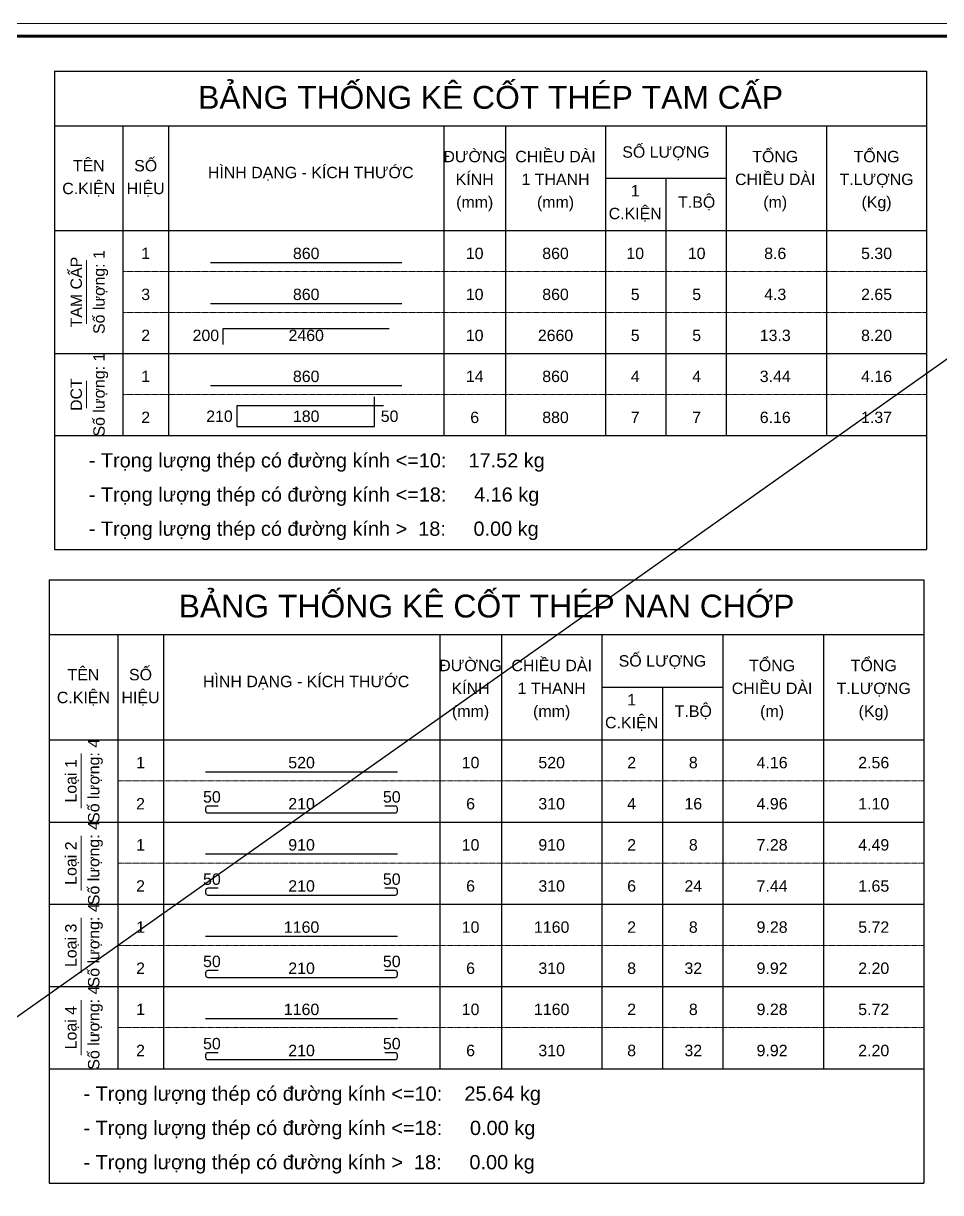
# Model space of a CAD drawing. Header units: millimetres. Extents: x -211129 to 461116, y -574633 to 115.
# Drawn here: x 395368 to 405440, y -544525 to -531691 of the extents above; entities that cross this region are included whole.
import ezdxf
from ezdxf.enums import TextEntityAlignment as Align

# ---------------------------------------------------------------- set-up
doc = ezdxf.new("R2010")
doc.units = ezdxf.units.MM
doc.header["$MEASUREMENT"] = 0
doc.linetypes.add('HIDDEN', pattern=[0.375, 0.25, -0.125])
doc.layers.get('Defpoints').update_dxf_attribs({"color": 1})
doc.layers.add('KCS_Plotter', color=11, linetype='Continuous', plot=False)
for name, color, linetype, lineweight in [('Khungten_LCDI', 7, 'Continuous', 5), ('LC MANH DUT', 35, 'HIDDEN', 5), ('LC Net dam 1', 30, 'Continuous', 30), ('LC Net thay', 63, 'Continuous', 25), ('LC Text1', 3, 'Continuous', 20)]:
    doc.layers.add(name, color=color, linetype=linetype, lineweight=lineweight)
doc.styles.add('Hoa', font='micross.ttf')
doc.styles.add('Khungten', font='VHAVAN.TTF', dxfattribs={"width": 0.9, "height": 5000})
doc.styles.add('LC 1', font='VHAVANB.TTF')
doc.styles.add('Thuong', font='micross.ttf')
doc.styles.add('Title', font='VHBLACK.TTF', dxfattribs={"width": 0.8})

# ---------------------------------------------------------------- blocks, each defined once
blk = doc.blocks.new('lcdi fix')
at = {"layer": 'Defpoints', "lineweight": 0}
blk.add_lwpolyline([(-1200, -14850), (-1200, 14850), (40800, 14850), (40800, -14850)], close=True, dxfattribs=at)
at = {"layer": 'Khungten_LCDI', "color": 5, "lineweight": 60}
blk.add_lwpolyline([(0, -14650), (0, 14650), (40600, 14650), (40600, -14650)], close=True, dxfattribs=at)
at = {"color": 7, "style": 'Khungten', "width": 0.8}
for tag, p in [('REVISION', (39499, -10746)), ('NGAYHT', (39546, -11609))]:
    blk.add_attdef(tag, text='', height=200, dxfattribs=at).set_placement(p, align=Align.CENTER)
at = {"layer": 'LC Text1', "color": 3, "style": 'LC 1', "width": 1.834006}
for tag, p, p2 in [('TENBANVE1', (36913, -8886), (40339, -8886)), ('TENBANVE2', (36913, -9562), (40339, -9562))]:
    blk.add_attdef(tag, text='', height=250, dxfattribs=at).set_placement(p, p2, align=Align.FIT)
at = {"layer": 'LC Text1', "style": 'Title', "width": 0.7}
blk.add_attdef('SOBANVE', text='', height=250, dxfattribs=at).set_placement((39562, -13896), align=Align.CENTER)

msp = doc.modelspace()

# ---------------------------------------------------------------- linework, layer by layer
at = {"layer": 'KCS_Plotter', "ltscale": 250}
msp.add_line((381316.3, -552481.2), (410716.3, -531691.2), dxfattribs=at)
at = {"layer": 'LC MANH DUT'}
for p, q in [((396461.4, -534415.6), (405286.4, -534415.6)), ((396461.4, -534865.6), (405286.4, -534865.6)), ((396461.4, -535315.6), (405286.4, -535315.6)), ((396461.4, -535765.6), (405286.4, -535765.6)), ((396461.4, -536215.6), (405286.4, -536215.6)), ((396403.9, -540005.6), (405257.2, -540005.6)), ((396403.9, -540457.1), (405257.2, -540457.1)), ((396403.9, -540908.5), (405257.2, -540908.5)), ((396403.9, -541359.9), (405257.2, -541359.9)), ((396403.9, -541811.4), (405257.2, -541811.4)), ((396403.9, -542262.8), (405257.2, -542262.8)), ((396403.9, -542714.3), (405257.2, -542714.3)), ((396403.9, -543165.7), (405257.2, -543165.7))]:
    msp.add_line(p, q, dxfattribs=at)
at = {"layer": 'LC Net dam 1'}
for points in [[(397423.9, -534315.6), (399523.9, -534315.6)], [(397423.9, -534765.6), (399523.9, -534765.6)], [(397561.4, -535215.6), (397561.4, -535040.6), (399386.4, -535040.6)], [(397423.9, -535665.6), (399523.9, -535665.6)], [(399323.9, -535890.6), (397711.4, -535890.6), (397711.4, -536115.6), (399223.9, -536115.6), (399223.9, -535790.6)], [(397369.5, -539905.3), (399476.2, -539905.3)], [(397369.5, -540808.2), (399476.2, -540808.2)], [(397369.5, -541711.1), (399476.2, -541711.1)], [(397369.5, -542613.9), (399476.2, -542613.9)]]:
    msp.add_lwpolyline(points, dxfattribs=at)
for points in [[(397507.4, -540281.5), (397394.6, -540281.5, 0.4142136), (397369.5, -540306.6), (397369.5, -540331.7, 0.4142136), (397394.6, -540356.7), (399451.1, -540356.7, 0.4142136), (399476.2, -540331.7), (399476.2, -540306.6, 0.4142136), (399451.1, -540281.5), (399338.3, -540281.5)], [(397507.4, -541184.4), (397394.6, -541184.4, 0.4142136), (397369.5, -541209.5), (397369.5, -541234.5, 0.4142136), (397394.6, -541259.6), (399451.1, -541259.6, 0.4142136), (399476.2, -541234.5), (399476.2, -541209.5, 0.4142136), (399451.1, -541184.4), (399338.3, -541184.4)], [(397507.4, -542087.3), (397394.6, -542087.3, 0.4142136), (397369.5, -542112.3), (397369.5, -542137.4, 0.4142136), (397394.6, -542162.5), (399451.1, -542162.5, 0.4142136), (399476.2, -542137.4), (399476.2, -542112.3, 0.4142136), (399451.1, -542087.3), (399338.3, -542087.3)], [(397507.4, -542990.1), (397394.6, -542990.1, 0.4142136), (397369.5, -543015.2), (397369.5, -543040.3, 0.4142136), (397394.6, -543065.4), (399451.1, -543065.4, 0.4142136), (399476.2, -543040.3), (399476.2, -543015.2, 0.4142136), (399451.1, -542990.1), (399338.3, -542990.1)]]:
    msp.add_lwpolyline(points, format="xyb", dxfattribs=at)
at = {"layer": 'LC Net thay'}
for p, q in [((395711.4, -532215.6), (405286.4, -532215.6)), ((395711.4, -532215.6), (395711.4, -537465.6)), ((405286.4, -532215.6), (405286.4, -537465.6)), ((395711.4, -532815.6), (405286.4, -532815.6)), ((396461.4, -532815.6), (396461.4, -536215.6)), ((396961.4, -532815.6), (396961.4, -536215.6)), ((399986.4, -532815.6), (399986.4, -536215.6)), ((400661.4, -532815.6), (400661.4, -536215.6)), ((401761.4, -532815.6), (401761.4, -536215.6)), ((403086.4, -532815.6), (403086.4, -536215.6)), ((404186.4, -532815.6), (404186.4, -536215.6)), ((401761.4, -533390.6), (403086.4, -533390.6)), ((402423.9, -533390.6), (402423.9, -536215.6)), ((395711.4, -533965.6), (405286.4, -533965.6)), ((395711.4, -535315.6), (405286.4, -535315.6)), ((395711.4, -536215.6), (405286.4, -536215.6)), ((395711.4, -536215.6), (405286.4, -536215.6)), ((395711.4, -537465.6), (405286.4, -537465.6)), ((395651.5, -537798.6), (405257.2, -537798.6)), ((395651.5, -537798.6), (395651.5, -544419.7)), ((405257.2, -537798.6), (405257.2, -544419.7)), ((395651.5, -538400.5), (405257.2, -538400.5)), ((396403.9, -538400.5), (396403.9, -543165.7)), ((396905.5, -538400.5), (396905.5, -543165.7)), ((399940.2, -538400.5), (399940.2, -543165.7)), ((400617.4, -538400.5), (400617.4, -543165.7)), ((401720.9, -538400.5), (401720.9, -543165.7)), ((403050.1, -538400.5), (403050.1, -543165.7)), ((404153.6, -538400.5), (404153.6, -543165.7)), ((401720.9, -538977.3), (403050.1, -538977.3)), ((402385.5, -538977.3), (402385.5, -543165.7)), ((395651.5, -539554.2), (405257.2, -539554.2)), ((395651.5, -540457.1), (405257.2, -540457.1)), ((395651.5, -541359.9), (405257.2, -541359.9)), ((395651.5, -542262.8), (405257.2, -542262.8)), ((395651.5, -543165.7), (405257.2, -543165.7)), ((395651.5, -543165.7), (405257.2, -543165.7)), ((395651.5, -544419.7), (405257.2, -544419.7))]:
    msp.add_line(p, q, dxfattribs=at)
at = {"layer": 'LC Text1'}
for p, q in [((396061.4, -534990.6), (396061.4, -534290.6)), ((396061.4, -535915.6), (396061.4, -535615.6)), ((396002.6, -540306.6), (396002.6, -539704.7)), ((396002.6, -541209.5), (396002.6, -540607.5)), ((396002.6, -542112.3), (396002.6, -541510.4)), ((396002.6, -543015.2), (396002.6, -542413.3))]:
    msp.add_line(p, q, dxfattribs=at)

# ---------------------------------------------------------------- block references
at = {"layer": 'LC Net thay', "xscale": 0.7, "yscale": 0.7, "zscale": 0.7}
msp.add_blockref('lcdi fix', (382156.3, -542086.2), dxfattribs=at)

# ---------------------------------------------------------------- texts
at = {"layer": 'LC Text1', "color": 4, "style": 'Hoa'}
for s, height, p in [('BẢNG THỐNG KÊ CỐT THÉP TAM CẤP', 250, (400498.9, -532628.1)), ('BẢNG THỐNG KÊ CỐT THÉP NAN CHỚP', 250.8, (400454.3, -538212.4))]:
    msp.add_text(s, height=height, dxfattribs=at).set_placement(p, align=Align.CENTER)
at = {"layer": 'LC Text1'}
for s, height, style, p in [('ĐƯỜNG', 125, 'Hoa', (400323.9, -533215.6)), ('CHIỀU DÀI', 125, 'Hoa', (401211.4, -533215.6)), ('SỐ LƯỢNG', 125, 'Hoa', (402423.9, -533165.6)), ('TỔNG', 125, 'Hoa', (403623.9, -533215.6)), ('TỔNG', 125, 'Hoa', (404736.4, -533215.6)), ('TÊN', 125, 'Hoa', (396086.4, -533315.6)), ('SỐ', 125, 'Hoa', (396711.4, -533315.6)), ('HÌNH DẠNG - KÍCH THƯỚC', 125, 'Hoa', (398523.9, -533390.6)), ('KÍNH', 125, 'Hoa', (400323.9, -533465.6)), ('1 THANH', 125, 'Hoa', (401211.4, -533465.6)), ('CHIỀU DÀI', 125, 'Hoa', (403623.9, -533465.6)), ('T.LƯỢNG', 125, 'Hoa', (404736.4, -533465.6)), ('C.KIỆN', 125, 'Hoa', (396086.4, -533565.6)), ('HIỆU', 125, 'Hoa', (396711.4, -533565.6)), ('1', 125, 'Hoa', (402086.4, -533590.6)), ('(mm)', 125, 'Thuong', (400323.9, -533715.6)), ('(mm)', 125, 'Thuong', (401211.4, -533715.6)), ('T.BỘ', 125, 'Hoa', (402761.4, -533715.6)), ('(m)', 125, 'Thuong', (403623.9, -533715.6)), ('(Kg)', 125, 'Thuong', (404736.4, -533715.6)), ('C.KIỆN', 125, 'Hoa', (402086.4, -533840.6)), ('SỐ LƯỢNG', 125.4, 'Hoa', (402385.5, -538751.6)), ('TÊN', 125.4, 'Hoa', (396027.7, -538902.1)), ('SỐ', 125.4, 'Hoa', (396654.7, -538902.1)), ('ĐƯỜNG', 125.4, 'Hoa', (400278.8, -538801.8)), ('CHIỀU DÀI', 125.4, 'Hoa', (401169.1, -538801.8)), ('TỔNG', 125.4, 'Hoa', (403589.3, -538801.8)), ('TỔNG', 125.4, 'Hoa', (404705.4, -538801.8)), ('HÌNH DẠNG - KÍCH THƯỚC', 125.4, 'Hoa', (398473, -538977.3)), ('KÍNH', 125.4, 'Hoa', (400278.8, -539052.6)), ('CHIỀU DÀI', 125.4, 'Hoa', (403589.3, -539052.6)), ('C.KIỆN', 125.4, 'Hoa', (396027.7, -539152.9)), ('HIỆU', 125.4, 'Hoa', (396654.7, -539152.9)), ('1 THANH', 125.4, 'Hoa', (401169.1, -539052.6)), ('T.LƯỢNG', 125.4, 'Hoa', (404705.4, -539052.6)), ('1', 125.4, 'Hoa', (402046.9, -539178)), ('T.BỘ', 125.4, 'Hoa', (402724.1, -539303.4)), ('(mm)', 125.4, 'Thuong', (400278.8, -539303.4)), ('(mm)', 125.4, 'Thuong', (401169.1, -539303.4)), ('C.KIỆN', 125.4, 'Hoa', (402046.9, -539428.8)), ('(m)', 125.4, 'Thuong', (403589.3, -539303.4)), ('(Kg)', 125.4, 'Thuong', (404705.4, -539303.4))]:
    msp.add_text(s, height=height, dxfattribs=dict(at, style=style)).set_placement(p, align=Align.CENTER)
at = {"layer": 'LC Text1', "style": 'Hoa'}
for s, height, p in [('TAM CẤP', 125, (396011.4, -534640.6)), ('Số lượng: 1', 125, (396261.4, -534640.6)), ('Số lượng: 1', 125, (396261.4, -535765.6)), ('DCT', 125, (396011.4, -535765.6)), ('Số lượng: 4', 125.4, (396203.3, -540005.6)), ('Loại 1', 125.4, (395952.5, -540005.6)), ('Số lượng: 4', 125.4, (396203.3, -540908.5)), ('Loại 2', 125.4, (395952.5, -540908.5)), ('Số lượng: 4', 125.4, (396203.3, -541811.4)), ('Loại 3', 125.4, (395952.5, -541811.4)), ('Số lượng: 4', 125.4, (396203.3, -542714.3)), ('Loại 4', 125.4, (395952.5, -542714.3))]:
    msp.add_text(s, height=height, rotation=90.00021, dxfattribs=at).set_placement(p, align=Align.CENTER)
for s, height, p in [('1', 125, (396711.4, -534315.6)), ('860', 125, (398473.9, -534315.6)), ('10', 125, (400323.9, -534315.6)), ('860', 125, (401211.4, -534315.6)), ('10', 125, (402086.4, -534315.6)), ('10', 125, (402761.4, -534315.6)), ('8.6', 125, (403623.9, -534315.6)), ('5.30', 125, (404736.4, -534315.6)), ('3', 125, (396711.4, -534765.6)), ('860', 125, (398473.9, -534765.6)), ('10', 125, (400323.9, -534765.6)), ('860', 125, (401211.4, -534765.6)), ('5', 125, (402086.4, -534765.6)), ('5', 125, (402761.4, -534765.6)), ('4.3', 125, (403623.9, -534765.6)), ('2.65', 125, (404736.4, -534765.6)), ('2', 125, (396711.4, -535215.6)), ('2460', 125, (398473.9, -535215.6)), ('10', 125, (400323.9, -535215.6)), ('1', 125, (396711.4, -535665.6)), ('860', 125, (398473.9, -535665.6)), ('14', 125, (400323.9, -535665.6)), ('860', 125, (401211.4, -535665.6)), ('4', 125, (402086.4, -535665.6)), ('4', 125, (402761.4, -535665.6)), ('3.44', 125, (403623.9, -535665.6)), ('4.16', 125, (404736.4, -535665.6)), ('180', 125, (398473.9, -536103.1)), ('2', 125, (396711.4, -536115.6)), ('6', 125, (400323.9, -536115.6)), ('1', 125.4, (396654.7, -539905.3)), ('520', 125.4, (398422.9, -539905.3)), ('10', 125.4, (400278.8, -539905.3)), ('520', 125.4, (401169.1, -539905.3)), ('2', 125.4, (402046.9, -539905.3)), ('8', 125.4, (402724.1, -539905.3)), ('4.16', 125.4, (403589.3, -539905.3)), ('2.56', 125.4, (404705.4, -539905.3)), ('50', 125.4, (397438.5, -540281.5)), ('50', 125.4, (399413.5, -540281.5)), ('2', 125.4, (396654.7, -540356.7)), ('210', 125.4, (398422.9, -540356.7)), ('6', 125.4, (400278.8, -540356.7)), ('1', 125.4, (396654.7, -540808.2)), ('910', 125.4, (398422.9, -540808.2)), ('10', 125.4, (400278.8, -540808.2)), ('910', 125.4, (401169.1, -540808.2)), ('2', 125.4, (402046.9, -540808.2)), ('8', 125.4, (402724.1, -540808.2)), ('7.28', 125.4, (403589.3, -540808.2)), ('4.49', 125.4, (404705.4, -540808.2)), ('50', 125.4, (397438.5, -541184.4)), ('50', 125.4, (399413.5, -541184.4)), ('2', 125.4, (396654.7, -541259.6)), ('210', 125.4, (398422.9, -541259.6)), ('6', 125.4, (400278.8, -541259.6)), ('1', 125.4, (396654.7, -541711.1)), ('1160', 125.4, (398422.9, -541711.1)), ('10', 125.4, (400278.8, -541711.1)), ('1160', 125.4, (401169.1, -541711.1)), ('2', 125.4, (402046.9, -541711.1)), ('8', 125.4, (402724.1, -541711.1)), ('9.28', 125.4, (403589.3, -541711.1)), ('5.72', 125.4, (404705.4, -541711.1)), ('50', 125.4, (397438.5, -542087.3)), ('50', 125.4, (399413.5, -542087.3)), ('2', 125.4, (396654.7, -542162.5)), ('210', 125.4, (398422.9, -542162.5)), ('6', 125.4, (400278.8, -542162.5)), ('1', 125.4, (396654.7, -542613.9)), ('1160', 125.4, (398422.9, -542613.9)), ('10', 125.4, (400278.8, -542613.9)), ('1160', 125.4, (401169.1, -542613.9)), ('2', 125.4, (402046.9, -542613.9)), ('8', 125.4, (402724.1, -542613.9)), ('9.28', 125.4, (403589.3, -542613.9)), ('5.72', 125.4, (404705.4, -542613.9)), ('50', 125.4, (397438.5, -542990.1)), ('50', 125.4, (399413.5, -542990.1)), ('2', 125.4, (396654.7, -543065.4)), ('210', 125.4, (398422.9, -543065.4)), ('6', 125.4, (400278.8, -543065.4))]:
    msp.add_text(s, height=height, dxfattribs=at).set_placement(p, align=Align.BOTTOM_CENTER)
for s, p in [('200', (397517.6, -535215.6)), ('210', (397667.6, -536103.1))]:
    msp.add_text(s, height=125, dxfattribs=at).set_placement(p, align=Align.BOTTOM_RIGHT)
at = {"layer": 'LC Text1', "color": 7, "style": 'Hoa'}
for s, height, p in [('2660', 125, (401211.4, -535215.6)), ('5', 125, (402086.4, -535215.6)), ('5', 125, (402761.4, -535215.6)), ('13.3', 125, (403623.9, -535215.6)), ('8.20', 125, (404736.4, -535215.6)), ('880', 125, (401211.4, -536115.6)), ('7', 125, (402086.4, -536115.6)), ('7', 125, (402761.4, -536115.6)), ('6.16', 125, (403623.9, -536115.6)), ('1.37', 125, (404736.4, -536115.6)), ('310', 125.4, (401169.1, -540356.7)), ('4', 125.4, (402046.9, -540356.7)), ('16', 125.4, (402724.1, -540356.7)), ('4.96', 125.4, (403589.3, -540356.7)), ('1.10', 125.4, (404705.4, -540356.7)), ('310', 125.4, (401169.1, -541259.6)), ('6', 125.4, (402046.9, -541259.6)), ('24', 125.4, (402724.1, -541259.6)), ('7.44', 125.4, (403589.3, -541259.6)), ('1.65', 125.4, (404705.4, -541259.6)), ('310', 125.4, (401169.1, -542162.5)), ('8', 125.4, (402046.9, -542162.5)), ('32', 125.4, (402724.1, -542162.5)), ('9.92', 125.4, (403589.3, -542162.5)), ('2.20', 125.4, (404705.4, -542162.5)), ('310', 125.4, (401169.1, -543065.4)), ('8', 125.4, (402046.9, -543065.4)), ('32', 125.4, (402724.1, -543065.4)), ('9.92', 125.4, (403589.3, -543065.4)), ('2.20', 125.4, (404705.4, -543065.4))]:
    msp.add_text(s, height=height, dxfattribs=at).set_placement(p, align=Align.BOTTOM_CENTER)
at = {"layer": 'LC Text1', "style": 'Hoa'}
msp.add_text('50', height=125, dxfattribs=at).set_placement((399292.6, -536103.1), align=Align.BOTTOM_LEFT)
for s, height, p in [('- Trọng lượng thép có đường kính <=10:    17.52 kg', 156.25, (396086.4, -536565.6)), ('- Trọng lượng thép có đường kính <=18:     4.16 kg', 156.25, (396086.4, -536940.6)), ('- Trọng lượng thép có đường kính >  18:     0.00 kg', 156.25, (396086.4, -537315.6)), ('- Trọng lượng thép có đường kính <=10:    25.64 kg', 156.75, (396027.7, -543516.8)), ('- Trọng lượng thép có đường kính <=18:     0.00 kg', 156.75, (396027.7, -543893)), ('- Trọng lượng thép có đường kính >  18:     0.00 kg', 156.75, (396027.7, -544269.2))]:
    msp.add_text(s, height=height, dxfattribs=at).set_placement(p)

doc.saveas('drawing.dxf')
